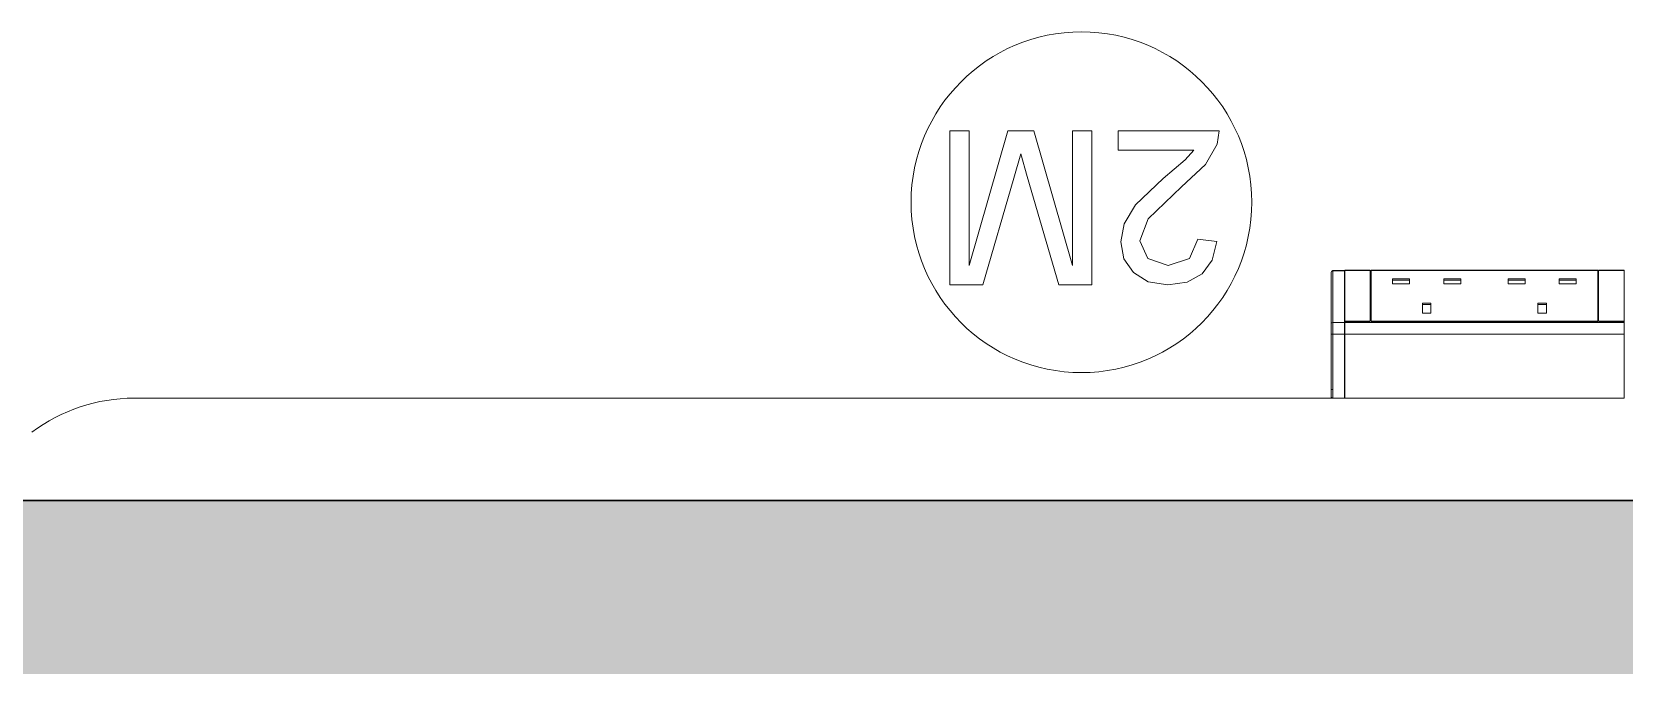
# Model space of a CAD drawing. Header units: millimetres. Extents: x 155927 to 317870, y -36033 to 97293.
# Drawn here: x 173547 to 174482, y 21006 to 21383 of the extents above; entities that cross this region are included whole.
import ezdxf

# ---------------------------------------------------------------- set-up
doc = ezdxf.new("R2010")
doc.units = ezdxf.units.MM
doc.header["$MEASUREMENT"] = 0
for name, color, linetype, lineweight in [('A-WALL-PATT', 7, 'CONTINUOUS', 9), ('I-FURN', 8, 'CONTINUOUS', 9), ('I-WALL', 7, 'CONTINUOUS', 9)]:
    doc.layers.add(name, color=color, linetype=linetype, lineweight=lineweight)

msp = doc.modelspace()

# ---------------------------------------------------------------- hatches: boundary and pattern name
at = {"layer": 'A-WALL-PATT'}
msp.add_hatch(color=256, dxfattribs=at).paths.add_polyline_path([(178998.83, 21005.61), (178998.83, 21107.61), (166470.83, 21107.61), (166470.83, 21005.61), (178727.98, 21005.61)], flags=0)

# ---------------------------------------------------------------- linework, layer by layer
at = {"layer": 'I-FURN'}
for p, q in [((174097.18, 21324.48), (174085.88, 21324.48)), ((174085.88, 21324.48), (174085.88, 21234.07)), ((174119.89, 21324.48), (174097.18, 21245.37)), ((174097.18, 21245.37), (174097.18, 21324.48)), ((174135.21, 21324.48), (174119.89, 21324.48)), ((174157.92, 21245.37), (174135.21, 21324.48)), ((174169.22, 21324.48), (174157.92, 21324.48)), ((174157.92, 21324.48), (174157.92, 21245.37)), ((174169.22, 21234.07), (174169.22, 21324.48)), ((174244.09, 21324.48), (174184.76, 21324.48)), ((174184.76, 21324.48), (174184.76, 21313.18)), ((174242.88, 21316.69), (174244.09, 21324.48)), ((174236.02, 21304.69), (174242.88, 21316.69)), ((174123.51, 21296.69), (174127.55, 21311.1)), ((174127.55, 21311.1), (174131.28, 21297.79)), ((174184.76, 21313.18), (174229.15, 21313.18)), ((174224.05, 21307.43), (174211.05, 21296.55)), ((174221.87, 21291.59), (174236.02, 21304.69)), ((174229.15, 21313.18), (174224.05, 21307.43)), ((174105.32, 21234.07), (174123.51, 21296.69)), ((174131.28, 21297.79), (174149.78, 21234.07)), ((174211.05, 21296.55), (174194.86, 21281.07)), ((174202.35, 21272.76), (174221.87, 21291.59)), ((174194.86, 21281.07), (174188.18, 21269.99)), ((174188.18, 21269.99), (174186.18, 21259.27)), ((174197.48, 21259.96), (174202.35, 21272.76)), ((174186.18, 21259.27), (174188.04, 21249.42)), ((174202.08, 21249.59), (174197.48, 21259.96)), ((174231.38, 21260.91), (174226.62, 21249.5)), ((174242.68, 21259.49), (174231.38, 21260.91)), ((174239.94, 21248.56), (174242.68, 21259.49)), ((174188.04, 21249.42), (174193.62, 21241.31)), ((174214.1, 21245.37), (174202.08, 21249.59)), ((174226.62, 21249.5), (174214.1, 21245.37)), ((174234.02, 21240.58), (174239.94, 21248.56)), ((174193.62, 21241.31), (174202.41, 21235.88)), ((174225.22, 21235.69), (174234.02, 21240.58)), ((174309.66, 21241.45), (174309.66, 21211.17)), ((174309.66, 21241.45), (174309.66, 21211.17)), ((174309.89, 21242.08), (174309.91, 21242.11)), ((174317.66, 21242.45), (174310.66, 21242.45)), ((174310.66, 21242.27), (174310.66, 21242.45)), ((174317.66, 21242.45), (174310.66, 21242.45)), ((174317.66, 21242.45), (174310.66, 21242.45)), ((174310.66, 21211.99), (174310.66, 21242.27)), ((174310.66, 21242.27), (174317.66, 21242.27)), ((174317.66, 21242.27), (174317.66, 21242.45)), ((174317.66, 21211.99), (174317.66, 21242.27)), ((174317.72, 21242.65), (174332.72, 21242.65)), ((174317.72, 21212.82), (174317.72, 21242.65)), ((174481.68, 21242.45), (174317.78, 21242.45)), ((174332.72, 21242.65), (174332.72, 21212.82)), ((174332.72, 21242.27), (174333.22, 21242.27)), ((174333.22, 21242.65), (174466.22, 21242.65)), ((174333.22, 21242.65), (174333.22, 21212.82)), ((174466.22, 21242.65), (174466.22, 21212.82)), ((174466.22, 21242.27), (174466.72, 21242.27)), ((174466.72, 21212.82), (174466.72, 21242.65)), ((174466.72, 21242.65), (174481.72, 21242.65)), ((174481.72, 21242.65), (174481.72, 21212.82)), ((174085.88, 21234.07), (174105.32, 21234.07)), ((174149.78, 21234.07), (174169.22, 21234.07)), ((174202.41, 21235.88), (174213.85, 21234.07)), ((174213.85, 21234.07), (174225.22, 21235.69)), ((174345.83, 21237.62), (174345.83, 21234.76)), ((174355.83, 21237.62), (174345.83, 21237.62)), ((174355.83, 21236.88), (174345.83, 21236.88)), ((174355.83, 21234.76), (174345.83, 21234.76)), ((174355.83, 21237.62), (174355.83, 21234.76)), ((174375.83, 21237.62), (174375.83, 21234.76)), ((174385.83, 21237.62), (174375.83, 21237.62)), ((174385.83, 21236.88), (174375.83, 21236.88)), ((174385.83, 21234.76), (174375.83, 21234.76)), ((174385.83, 21237.62), (174385.83, 21234.76)), ((174413.62, 21237.62), (174413.62, 21234.76)), ((174423.62, 21237.62), (174413.62, 21237.62)), ((174423.62, 21236.88), (174413.62, 21236.88)), ((174423.62, 21234.76), (174413.62, 21234.76)), ((174423.62, 21237.62), (174423.62, 21234.76)), ((174443.62, 21237.62), (174443.62, 21234.76)), ((174453.62, 21237.62), (174443.62, 21237.62)), ((174453.62, 21236.88), (174443.62, 21236.88)), ((174453.62, 21234.76), (174443.62, 21234.76)), ((174453.62, 21237.62), (174453.62, 21234.76)), ((174363.33, 21223.28), (174363.33, 21217.55)), ((174368.33, 21223.28), (174363.33, 21223.28)), ((174368.33, 21222.55), (174363.33, 21222.55)), ((174368.33, 21223.28), (174368.33, 21217.55)), ((174431.12, 21223.28), (174431.12, 21217.55)), ((174436.12, 21223.28), (174431.12, 21223.28)), ((174436.12, 21222.55), (174431.12, 21222.55)), ((174436.12, 21217.55), (174436.12, 21223.28)), ((174309.66, 21172.6), (174309.66, 21211.17)), ((174309.66, 21211.17), (174309.66, 21205.63)), ((174310.66, 21205.07), (174310.66, 21211.99)), ((174310.66, 21211.99), (174317.66, 21211.99)), ((174317.66, 21205.07), (174317.66, 21211.99)), ((174332.72, 21212.82), (174317.72, 21212.82)), ((174317.72, 21212.82), (174317.72, 21210.37)), ((174317.78, 21212.62), (174332.72, 21212.62)), ((174317.78, 21211.99), (174317.78, 21212.62)), ((174317.78, 21211.99), (174317.78, 21205.07)), ((174481.68, 21211.99), (174317.78, 21211.99)), ((174466.22, 21212.82), (174333.22, 21212.82)), ((174333.22, 21212.62), (174466.22, 21212.62)), ((174368.33, 21217.55), (174363.33, 21217.55)), ((174431.12, 21217.55), (174436.12, 21217.55)), ((174481.72, 21212.82), (174466.72, 21212.82)), ((174466.72, 21212.62), (174481.68, 21212.62)), ((174481.68, 21212.62), (174481.68, 21211.99)), ((174481.68, 21205.07), (174481.68, 21211.99)), ((174309.66, 21205.63), (174309.66, 21168.61)), ((174310.66, 21167.61), (174310.66, 21205.07)), ((174310.66, 21205.07), (174317.66, 21205.07)), ((174317.66, 21167.61), (174317.66, 21205.07)), ((174317.78, 21205.07), (174317.78, 21167.61)), ((174481.68, 21205.07), (174317.78, 21205.07)), ((174481.68, 21167.61), (174481.68, 21205.07)), ((173606.96, 21167.61), (174310.66, 21167.61)), ((174310.66, 21167.61), (173606.96, 21167.61)), ((174310.66, 21172.6), (174309.66, 21172.6)), ((174309.66, 21168.61), (174309.66, 21172.6)), ((174309.66, 21168.61), (174309.66, 21168.6)), ((174310.66, 21167.61), (174317.66, 21167.61)), ((174310.66, 21167.6), (174317.66, 21167.6)), ((174481.68, 21167.61), (174317.78, 21167.61)), ((174317.78, 21167.6), (174481.68, 21167.6))]:
    msp.add_line(p, q, dxfattribs=at)
at = {"layer": 'I-FURN', "flags": 128}
for points in [[(174310.16, 21242.31), (174310.19, 21242.33), (174310.23, 21242.35), (174310.26, 21242.37), (174310.3, 21242.38), (174310.34, 21242.39), (174310.38, 21242.41), (174310.41, 21242.42), (174310.45, 21242.43), (174310.49, 21242.43), (174310.53, 21242.44), (174310.57, 21242.44), (174310.61, 21242.45), (174310.65, 21242.45), (174310.66, 21242.45)], [(174309.66, 21211.17), (174309.66, 21211.08), (174309.66, 21210.98), (174309.66, 21210.87), (174309.66, 21210.76), (174309.66, 21210.65), (174309.66, 21210.53), (174309.66, 21210.41), (174309.66, 21210.28), (174309.66, 21210.15), (174309.66, 21210.02), (174309.66, 21209.88), (174309.66, 21209.74), (174309.66, 21209.6), (174309.66, 21209.45), (174309.66, 21209.3), (174309.66, 21209.15), (174309.66, 21209), (174309.66, 21208.84), (174309.66, 21208.69), (174309.66, 21208.53), (174309.66, 21208.37), (174309.66, 21208.21), (174309.66, 21208.05), (174309.66, 21207.89), (174309.66, 21207.73), (174309.66, 21207.57), (174309.66, 21207.41), (174309.66, 21207.26), (174309.66, 21207.1), (174309.66, 21206.94), (174309.66, 21206.79), (174309.66, 21206.63), (174309.66, 21206.48), (174309.66, 21206.33), (174309.66, 21206.19), (174309.66, 21206.05), (174309.66, 21205.91), (174309.66, 21205.77), (174309.66, 21205.63)], [(174309.66, 21205.63), (174309.66, 21202.85), (174309.66, 21200.15), (174309.66, 21197.54), (174309.66, 21195.02), (174309.66, 21192.59), (174309.66, 21190.26), (174309.66, 21188.03), (174309.66, 21185.91), (174309.66, 21183.89), (174309.66, 21181.99), (174309.66, 21180.2), (174309.66, 21178.53), (174309.66, 21176.98), (174309.66, 21175.55), (174309.66, 21174.25), (174309.66, 21173.08), (174309.66, 21172.03), (174309.66, 21171.12), (174309.66, 21170.34), (174309.66, 21169.69), (174309.66, 21169.18), (174309.66, 21168.8), (174309.66, 21168.61)], [(174309.66, 21168.6), (174309.66, 21168.61), (174309.66, 21168.62), (174309.66, 21168.63), (174309.66, 21168.65), (174309.66, 21168.68), (174309.66, 21168.72), (174309.66, 21168.76), (174309.66, 21168.81), (174309.66, 21168.86), (174309.66, 21168.92), (174309.66, 21168.98), (174309.66, 21169.05), (174309.66, 21169.13), (174309.66, 21169.21), (174309.66, 21169.3), (174309.66, 21169.39), (174309.66, 21169.49), (174309.66, 21169.6), (174309.66, 21169.7), (174309.66, 21169.82), (174309.66, 21169.93), (174309.66, 21170.05), (174309.66, 21170.18), (174309.66, 21170.31), (174309.66, 21170.44), (174309.66, 21170.58), (174309.66, 21170.72), (174309.66, 21170.86), (174309.66, 21171), (174309.66, 21171.15), (174309.66, 21171.3), (174309.66, 21171.46), (174309.66, 21171.61), (174309.66, 21171.77), (174309.66, 21171.92), (174309.66, 21172.08), (174309.66, 21172.24), (174309.66, 21172.4), (174309.66, 21172.56), (174309.66, 21172.6)], [(174310.66, 21167.6), (174310.62, 21167.6), (174310.58, 21167.61), (174310.54, 21167.61), (174310.5, 21167.62), (174310.46, 21167.62), (174310.42, 21167.63), (174310.39, 21167.64), (174310.35, 21167.65), (174310.31, 21167.67), (174310.27, 21167.68), (174310.24, 21167.7), (174310.2, 21167.72), (174310.17, 21167.73), (174310.13, 21167.76), (174310.1, 21167.78), (174310.07, 21167.8), (174310.03, 21167.82), (174310, 21167.85), (174309.97, 21167.88), (174309.95, 21167.91), (174309.92, 21167.93), (174309.89, 21167.97), (174309.87, 21168), (174309.84, 21168.03), (174309.82, 21168.06), (174309.8, 21168.1), (174309.78, 21168.13), (174309.76, 21168.17), (174309.75, 21168.2), (174309.73, 21168.24), (174309.72, 21168.28), (174309.7, 21168.32), (174309.69, 21168.35), (174309.68, 21168.39), (174309.68, 21168.43), (174309.67, 21168.47), (174309.67, 21168.51), (174309.66, 21168.55), (174309.66, 21168.59), (174309.66, 21168.6)]]:
    msp.add_lwpolyline(points, dxfattribs=at)
at = {"layer": 'I-FURN'}
for centre, start, end in [((174163.15, 21282.6), 0, 180), ((174163.15, 21282.6), 180, 0), ((173606.96, 21067.61), 90, 126.8699), ((173606.96, 21067.61), 90, 126.8699)]:
    msp.add_arc(centre, 100, start, end, dxfattribs=at)
for centre, ratio, start_param, end_param in [((174310.66, 21241.45), 0.819152, 4.712389, 6.283185), ((174310.66, 21211.17), 0.819152, 4.712389, 6.283185), ((174310.66, 21205.63), 0.56467, 0, 1.570796), ((174310.66, 21168.61), 0.998113, 0, 1.570796)]:
    msp.add_ellipse(centre, major_axis=(-1, 0), ratio=ratio, start_param=start_param, end_param=end_param, dxfattribs=at)
at = {"layer": 'I-WALL', "lineweight": 30}
msp.add_line((178998.83, 21107.61), (172785.83, 21107.61), dxfattribs=at)

doc.saveas('drawing.dxf')
